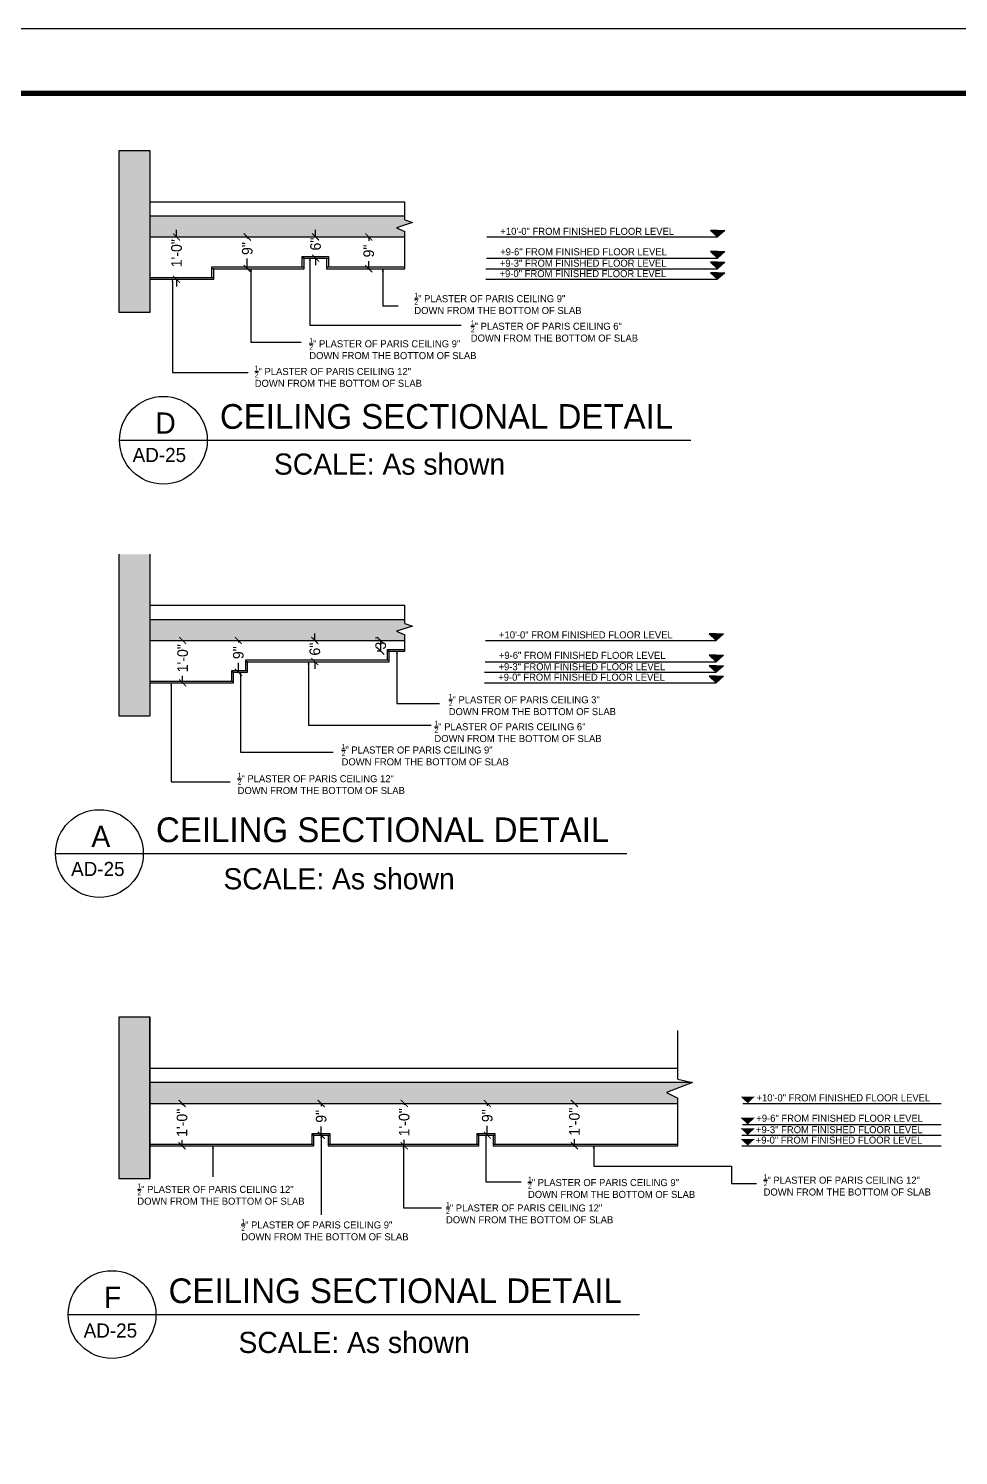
# Model space of a CAD drawing. Extents: x 10753 to 18704, y -5361 to 1140.
# Drawn here: x 16099.3 to 16362.9, y -2410.6 to -2006.2 of the extents above; entities that cross this region are included whole.
import ezdxf

# ---------------------------------------------------------------- set-up
doc = ezdxf.new("R2010")
doc.units = 0
doc.header["$LTSCALE"] = 30
doc.header["$MEASUREMENT"] = 0
doc.header["$PDMODE"] = 3
doc.layers.get('0').update_dxf_attribs({"linetype": 'CONTINUOUS'})
doc.layers.get('DEFPOINTS').update_dxf_attribs({"linetype": 'CONTINUOUS'})
for name, color, linetype in [('CEILING SECTION', 33, 'CONTINUOUS'), ('SEAL', 1, 'CONTINUOUS'), ('TXT', 3, 'CONTINUOUS'), ('Walls Hatch', 51, 'CONTINUOUS'), ('WL', 9, 'CONTINUOUS')]:
    doc.layers.add(name, color=color, linetype=linetype)
doc.styles.add('EE', font='eurr____.ttf')
doc.styles.get("Standard").update_dxf_attribs({"font": 'stylu.ttf', "height": 3})
doc.dimstyles.new('D1', dxfattribs={"dimtxt": 6, "dimasz": 5, "dimexe": 1, "dimexo": 2, "dimgap": 1, "dimtad": 1, "dimdec": 4, "dimzin": 3, "dimdsep": 46, "dimlunit": 4, "dimtxsty": 'Standard', "dimcen": 3, "dimclrd": 7, "dimclre": 7, "dimclrt": 2, "dimadec": 0, "dimazin": 0, "dimtfac": 1, "dimtdec": 4, "dimtofl": 0, "dimtmove": 2, "dimatfit": 3, "dimfxl": 1, "dimfrac": 2, "dimtolj": 1, "dimtzin": 1, "dimarcsym": 0})

# ---------------------------------------------------------------- blocks, each defined once
blk = doc.blocks.new('_ArchTick')
at = {"color": 0, "linetype": 'ByBlock', "const_width": 0.15}
blk.add_lwpolyline([(-0.5, -0.5), (0.5, 0.5)], dxfattribs=at)
blk = doc.blocks.new('*D754')
at = {"layer": 'CEILING SECTION', "color": 21, "lineweight": -2, "transparency": 16777216}
for p, q in [((16141.22, -2065.23), (16141.22, -2063.23)), ((16141.22, -2065.23), (16142.22, -2065.23)), ((16141.22, -2077.23), (16142.22, -2077.23)), ((16141.22, -2077.23), (16141.22, -2079.23))]:
    blk.add_line(p, q, dxfattribs=at)
at = {"layer": 'DEFPOINTS', "color": 0, "transparency": 16777216}
for p in [(16133.75, -2065.23), (16141.22, -2065.23), (16133.75, -2077.23)]:
    blk.add_point(p, dxfattribs=at)
at = {"layer": 'CEILING SECTION', "color": 21, "lineweight": -2, "transparency": 16777216, "xscale": 2, "yscale": 2, "zscale": 2}
for p, rotation in [((16141.22, -2065.23), 270), ((16141.22, -2077.23), 90)]:
    blk.add_blockref('_ArchTick', p, dxfattribs=dict(at, rotation=rotation))
at = {"layer": 'CEILING SECTION', "color": 21, "transparency": 16777216, "insert": (16141.22, -2069.84), "char_height": 3, "attachment_point": 5, "rotation": 90}
blk.add_mtext('\\A1;1\'-0"', dxfattribs=at)
blk = doc.blocks.new('*D755')
at = {"layer": 'CEILING SECTION', "color": 21, "lineweight": -2, "transparency": 16777216}
for p, q in [((16160.75, -2065.23), (16162.28, -2065.23)), ((16161.28, -2065.23), (16161.28, -2065.66)), ((16160.75, -2074.23), (16162.28, -2074.23)), ((16161.28, -2074.23), (16161.28, -2071.37))]:
    blk.add_line(p, q, dxfattribs=at)
at = {"layer": 'DEFPOINTS', "color": 0, "transparency": 16777216}
for p in [(16151.75, -2065.23), (16161.28, -2065.23), (16151.75, -2074.23)]:
    blk.add_point(p, dxfattribs=at)
at = {"layer": 'CEILING SECTION', "color": 21, "lineweight": -2, "transparency": 16777216, "xscale": 2, "yscale": 2, "zscale": 2}
for p, rotation in [((16161.28, -2065.23), 90), ((16161.28, -2074.23), 270)]:
    blk.add_blockref('_ArchTick', p, dxfattribs=dict(at, rotation=rotation))
at = {"layer": 'CEILING SECTION', "color": 21, "transparency": 16777216, "insert": (16161.28, -2068.52), "char_height": 3, "attachment_point": 5, "rotation": 90}
blk.add_mtext('\\A1;9"', dxfattribs=at)
blk = doc.blocks.new('*D756')
at = {"layer": 'CEILING SECTION', "color": 21, "lineweight": -2, "transparency": 16777216}
for p, q in [((16180.63, -2065.23), (16180.63, -2063.23)), ((16180.63, -2065.23), (16181.63, -2065.23)), ((16180.63, -2071.23), (16181.63, -2071.23)), ((16180.63, -2071.23), (16180.63, -2073.23))]:
    blk.add_line(p, q, dxfattribs=at)
at = {"layer": 'DEFPOINTS', "color": 0, "transparency": 16777216}
for p in [(16177.37, -2065.23), (16180.63, -2065.23), (16177.37, -2071.23)]:
    blk.add_point(p, dxfattribs=at)
at = {"layer": 'CEILING SECTION', "color": 21, "lineweight": -2, "transparency": 16777216, "xscale": 2, "yscale": 2, "zscale": 2}
for p, rotation in [((16180.63, -2065.23), 270), ((16180.63, -2071.23), 90)]:
    blk.add_blockref('_ArchTick', p, dxfattribs=dict(at, rotation=rotation))
at = {"layer": 'CEILING SECTION', "color": 21, "transparency": 16777216, "insert": (16180.63, -2067.24), "char_height": 3, "attachment_point": 5, "rotation": 90}
blk.add_mtext('\\A1;6"', dxfattribs=at)
blk = doc.blocks.new('*D757')
at = {"layer": 'CEILING SECTION', "color": 21, "lineweight": -2, "transparency": 16777216}
for p, q in [((16194.71, -2065.23), (16196.71, -2065.23)), ((16195.71, -2065.23), (16195.71, -2066.36)), ((16194.71, -2074.23), (16196.71, -2074.23)), ((16195.71, -2074.23), (16195.71, -2072.07))]:
    blk.add_line(p, q, dxfattribs=at)
at = {"layer": 'DEFPOINTS', "color": 0, "transparency": 16777216}
for p in [(16183.75, -2065.23), (16195.71, -2065.23), (16183.75, -2074.23)]:
    blk.add_point(p, dxfattribs=at)
at = {"layer": 'CEILING SECTION', "color": 21, "lineweight": -2, "transparency": 16777216, "xscale": 2, "yscale": 2, "zscale": 2}
for p, rotation in [((16195.71, -2065.23), 90), ((16195.71, -2074.23), 270)]:
    blk.add_blockref('_ArchTick', p, dxfattribs=dict(at, rotation=rotation))
at = {"layer": 'CEILING SECTION', "color": 21, "transparency": 16777216, "insert": (16195.71, -2069.21), "char_height": 3, "attachment_point": 5, "rotation": 90}
blk.add_mtext('\\A1;9"', dxfattribs=at)
blk = doc.blocks.new('*D768')
at = {"layer": 'CEILING SECTION', "color": 21, "lineweight": -2, "transparency": 16777216}
for p, q in [((16142.75, -2179.6), (16143.95, -2179.6)), ((16142.95, -2179.6), (16142.95, -2179.67)), ((16142.75, -2191.6), (16143.95, -2191.6)), ((16142.95, -2191.6), (16142.95, -2189.59))]:
    blk.add_line(p, q, dxfattribs=at)
at = {"layer": 'DEFPOINTS', "color": 0, "transparency": 16777216}
for p in [(16133.75, -2179.6), (16142.95, -2179.6), (16133.75, -2191.6)]:
    blk.add_point(p, dxfattribs=at)
at = {"layer": 'CEILING SECTION', "color": 21, "lineweight": -2, "transparency": 16777216, "xscale": 2, "yscale": 2, "zscale": 2}
for p, rotation in [((16142.95, -2179.6), 90), ((16142.95, -2191.6), 270)]:
    blk.add_blockref('_ArchTick', p, dxfattribs=dict(at, rotation=rotation))
at = {"layer": 'CEILING SECTION', "color": 21, "transparency": 16777216, "insert": (16142.95, -2184.63), "char_height": 3, "attachment_point": 5, "rotation": 90}
blk.add_mtext('\\A1;1\'-0"', dxfattribs=at)
blk = doc.blocks.new('*D769')
at = {"layer": 'CEILING SECTION', "color": 21, "lineweight": -2, "transparency": 16777216}
for p, q in [((16158.74, -2179.6), (16159.74, -2179.6)), ((16158.74, -2179.6), (16158.74, -2180.19)), ((16158.74, -2188.6), (16158.74, -2185.9)), ((16158.74, -2188.6), (16159.74, -2188.6))]:
    blk.add_line(p, q, dxfattribs=at)
at = {"layer": 'DEFPOINTS', "color": 0, "transparency": 16777216}
for p in [(16157.37, -2179.6), (16158.74, -2179.6), (16157.37, -2188.6)]:
    blk.add_point(p, dxfattribs=at)
at = {"layer": 'CEILING SECTION', "color": 21, "lineweight": -2, "transparency": 16777216, "xscale": 2, "yscale": 2, "zscale": 2}
for p, rotation in [((16158.74, -2179.6), 90), ((16158.74, -2188.6), 270)]:
    blk.add_blockref('_ArchTick', p, dxfattribs=dict(at, rotation=rotation))
at = {"layer": 'CEILING SECTION', "color": 21, "transparency": 16777216, "insert": (16158.74, -2183.05), "char_height": 3, "attachment_point": 5, "rotation": 90}
blk.add_mtext('\\A1;9"', dxfattribs=at)
blk = doc.blocks.new('*D770')
at = {"layer": 'CEILING SECTION', "color": 21, "lineweight": -2, "transparency": 16777216}
for p, q in [((16179.43, -2179.6), (16181.43, -2179.6)), ((16180.43, -2179.6), (16180.43, -2177.6)), ((16179.43, -2185.6), (16181.43, -2185.6)), ((16180.43, -2185.6), (16180.43, -2187.6))]:
    blk.add_line(p, q, dxfattribs=at)
at = {"layer": 'DEFPOINTS', "color": 0, "transparency": 16777216}
for p in [(16161.37, -2179.6), (16180.43, -2179.6), (16161.37, -2185.6)]:
    blk.add_point(p, dxfattribs=at)
at = {"layer": 'CEILING SECTION', "color": 21, "lineweight": -2, "transparency": 16777216, "xscale": 2, "yscale": 2, "zscale": 2}
for p, rotation in [((16180.43, -2179.6), 270), ((16180.43, -2185.6), 90)]:
    blk.add_blockref('_ArchTick', p, dxfattribs=dict(at, rotation=rotation))
at = {"layer": 'CEILING SECTION', "color": 21, "transparency": 16777216, "insert": (16180.43, -2182.05), "char_height": 3, "attachment_point": 5, "rotation": 90}
blk.add_mtext('\\A1;6"', dxfattribs=at)
blk = doc.blocks.new('*D771')
at = {"layer": 'CEILING SECTION', "color": 21, "lineweight": -2, "transparency": 16777216}
for p, q in [((16199.09, -2179.6), (16198.09, -2179.6)), ((16199.09, -2182.6), (16199.09, -2179.6)), ((16199.09, -2182.6), (16198.09, -2182.6))]:
    blk.add_line(p, q, dxfattribs=at)
at = {"layer": 'DEFPOINTS', "color": 0, "transparency": 16777216}
for p in [(16199.09, -2179.6), (16201.5, -2179.6), (16201.5, -2182.6)]:
    blk.add_point(p, dxfattribs=at)
at = {"layer": 'CEILING SECTION', "color": 21, "lineweight": -2, "transparency": 16777216, "xscale": 2, "yscale": 2, "zscale": 2}
for p, rotation in [((16199.09, -2179.6), 90), ((16199.09, -2182.6), 270)]:
    blk.add_blockref('_ArchTick', p, dxfattribs=dict(at, rotation=rotation))
at = {"layer": 'CEILING SECTION', "color": 21, "transparency": 16777216, "insert": (16199.09, -2180.34), "char_height": 3, "attachment_point": 5, "rotation": 90}
blk.add_mtext('\\A1;3"', dxfattribs=at)
blk = doc.blocks.new('*D772')
at = {"layer": 'CEILING SECTION', "color": 21, "lineweight": -2, "transparency": 16777216}
for p, q in [((16142.75, -2310.81), (16143.78, -2310.81)), ((16142.78, -2310.81), (16142.78, -2311.34)), ((16142.78, -2322.81), (16142.78, -2321.26)), ((16142.75, -2322.81), (16143.78, -2322.81))]:
    blk.add_line(p, q, dxfattribs=at)
at = {"layer": 'DEFPOINTS', "color": 0, "transparency": 16777216}
for p in [(16133.75, -2310.81), (16133.75, -2322.81), (16142.78, -2322.81)]:
    blk.add_point(p, dxfattribs=at)
at = {"layer": 'CEILING SECTION', "color": 21, "lineweight": -2, "transparency": 16777216, "xscale": 2, "yscale": 2, "zscale": 2}
for p, rotation in [((16142.78, -2310.81), 90), ((16142.78, -2322.81), 270)]:
    blk.add_blockref('_ArchTick', p, dxfattribs=dict(at, rotation=rotation))
at = {"layer": 'CEILING SECTION', "color": 21, "transparency": 16777216, "insert": (16142.78, -2316.3), "char_height": 3, "attachment_point": 5, "rotation": 90}
blk.add_mtext('\\A1;1\'-0"', dxfattribs=at)
blk = doc.blocks.new('*D773')
at = {"layer": 'CEILING SECTION', "color": 21, "lineweight": -2, "transparency": 16777216}
for p, q in [((16182.22, -2310.81), (16183.22, -2310.81)), ((16182.22, -2310.81), (16182.22, -2311.61)), ((16182.22, -2319.81), (16182.22, -2317.32)), ((16182.22, -2319.81), (16183.22, -2319.81))]:
    blk.add_line(p, q, dxfattribs=at)
at = {"layer": 'DEFPOINTS', "color": 0, "transparency": 16777216}
for p in [(16180.18, -2310.81), (16182.22, -2310.81), (16180.18, -2319.81)]:
    blk.add_point(p, dxfattribs=at)
at = {"layer": 'CEILING SECTION', "color": 21, "lineweight": -2, "transparency": 16777216, "xscale": 2, "yscale": 2, "zscale": 2}
for p, rotation in [((16182.22, -2310.81), 90), ((16182.22, -2319.81), 270)]:
    blk.add_blockref('_ArchTick', p, dxfattribs=dict(at, rotation=rotation))
at = {"layer": 'CEILING SECTION', "color": 21, "transparency": 16777216, "insert": (16182.22, -2314.46), "char_height": 3, "attachment_point": 5, "rotation": 90}
blk.add_mtext('\\A1;9"', dxfattribs=at)
blk = doc.blocks.new('*D774')
at = {"layer": 'CEILING SECTION', "color": 21, "lineweight": -2, "transparency": 16777216}
for p, q in [((16204.75, -2310.81), (16206.75, -2310.81)), ((16205.75, -2310.81), (16205.75, -2311.19)), ((16205.75, -2322.81), (16205.75, -2321.11)), ((16204.75, -2322.81), (16206.75, -2322.81))]:
    blk.add_line(p, q, dxfattribs=at)
at = {"layer": 'DEFPOINTS', "color": 0, "transparency": 16777216}
for p in [(16184.18, -2310.81), (16205.75, -2310.81), (16184.18, -2322.81)]:
    blk.add_point(p, dxfattribs=at)
at = {"layer": 'CEILING SECTION', "color": 21, "lineweight": -2, "transparency": 16777216, "xscale": 2, "yscale": 2, "zscale": 2}
for p, rotation in [((16205.75, -2310.81), 90), ((16205.75, -2322.81), 270)]:
    blk.add_blockref('_ArchTick', p, dxfattribs=dict(at, rotation=rotation))
at = {"layer": 'CEILING SECTION', "color": 21, "transparency": 16777216, "insert": (16205.75, -2316.15), "char_height": 3, "attachment_point": 5, "rotation": 90}
blk.add_mtext('\\A1;1\'-0"', dxfattribs=at)
blk = doc.blocks.new('*D775')
at = {"layer": 'CEILING SECTION', "color": 21, "lineweight": -2, "transparency": 16777216}
for p, q in [((16229.3, -2310.81), (16230.3, -2310.81)), ((16229.3, -2310.81), (16229.3, -2311.44)), ((16229.3, -2319.81), (16229.3, -2317.14)), ((16229.3, -2319.81), (16230.3, -2319.81))]:
    blk.add_line(p, q, dxfattribs=at)
at = {"layer": 'DEFPOINTS', "color": 0, "transparency": 16777216}
for p in [(16226.93, -2310.81), (16229.3, -2310.81), (16226.93, -2319.81)]:
    blk.add_point(p, dxfattribs=at)
at = {"layer": 'CEILING SECTION', "color": 21, "lineweight": -2, "transparency": 16777216, "xscale": 2, "yscale": 2, "zscale": 2}
for p, rotation in [((16229.3, -2310.81), 90), ((16229.3, -2319.81), 270)]:
    blk.add_blockref('_ArchTick', p, dxfattribs=dict(at, rotation=rotation))
at = {"layer": 'CEILING SECTION', "color": 21, "transparency": 16777216, "insert": (16229.3, -2314.29), "char_height": 3, "attachment_point": 5, "rotation": 90}
blk.add_mtext('\\A1;9"', dxfattribs=at)
blk = doc.blocks.new('*D776')
at = {"layer": 'CEILING SECTION', "color": 21, "lineweight": -2, "transparency": 16777216}
for p, q in [((16253.01, -2310.81), (16255.01, -2310.81)), ((16254.01, -2310.81), (16254.01, -2311.03)), ((16254.01, -2322.81), (16254.01, -2320.94)), ((16253.01, -2322.81), (16255.01, -2322.81))]:
    blk.add_line(p, q, dxfattribs=at)
at = {"layer": 'DEFPOINTS', "color": 0, "transparency": 16777216}
for p in [(16230.93, -2310.81), (16254.01, -2310.81), (16230.93, -2322.81)]:
    blk.add_point(p, dxfattribs=at)
at = {"layer": 'CEILING SECTION', "color": 21, "lineweight": -2, "transparency": 16777216, "xscale": 2, "yscale": 2, "zscale": 2}
for p, rotation in [((16254.01, -2310.81), 90), ((16254.01, -2322.81), 270)]:
    blk.add_blockref('_ArchTick', p, dxfattribs=dict(at, rotation=rotation))
at = {"layer": 'CEILING SECTION', "color": 21, "transparency": 16777216, "insert": (16254.01, -2315.99), "char_height": 3, "attachment_point": 5, "rotation": 90}
blk.add_mtext('\\A1;1\'-0"', dxfattribs=at)

msp = doc.modelspace()

# ---------------------------------------------------------------- hatches: boundary and pattern name
at = {"layer": 'CEILING SECTION'}
h = msp.add_hatch(color=253, dxfattribs=at)
h.dxf.hatch_style = 1
h.paths.add_polyline_path([(16205.88442, -2059.22525), (16133.74823, -2059.22525), (16133.74823, -2065.22525), (16205.88442, -2065.22525), (16205.88442, -2063.63415), (16203.55718, -2062.60385), (16208.07127, -2061.14425), (16205.88442, -2060.41445)])
h = msp.add_hatch(color=253, dxfattribs=at)
h.dxf.hatch_style = 1
h.paths.add_polyline_path([(16205.88442, -2173.60444), (16133.74823, -2173.60444), (16133.74823, -2179.60444), (16205.88442, -2179.60444), (16205.88442, -2178.01334), (16203.55718, -2176.98304), (16208.07127, -2175.52344), (16205.88442, -2174.79364)])
h = msp.add_hatch(color=253, dxfattribs=at)
h.dxf.hatch_style = 1
h.paths.add_polyline_path([(16280.07196, -2307.71987), (16287.51074, -2304.86993), (16287.24452, -2304.80975), (16133.74823, -2304.80975), (16133.74823, -2310.80975), (16283.35252, -2310.80975), (16283.35252, -2309.32677)])
at = {"layer": 'TXT'}
h = msp.add_hatch(color=256, dxfattribs=at)
h.dxf.hatch_style = 1
h.paths.add_polyline_path([(16296.59346, -2063.3621), (16294.59346, -2063.3621), (16292.59346, -2063.3621), (16294.59346, -2065.22525)])
h = msp.add_hatch(color=256, dxfattribs=at)
h.dxf.hatch_style = 1
h.paths.add_polyline_path([(16296.59346, -2069.3621), (16294.59346, -2069.3621), (16292.59346, -2069.3621), (16294.59346, -2071.22525)])
h = msp.add_hatch(color=256, dxfattribs=at)
h.dxf.hatch_style = 1
h.paths.add_polyline_path([(16162.31534, -2074.21693), (16161.99666, -2074.93436), (16162.63953, -2074.93436)])
h = msp.add_hatch(color=256, dxfattribs=at)
h.dxf.hatch_style = 1
h.paths.add_polyline_path([(16179.00893, -2071.22524), (16178.69025, -2071.94267), (16179.33312, -2071.94267)])
h = msp.add_hatch(color=256, dxfattribs=at)
h.dxf.hatch_style = 1
h.paths.add_polyline_path([(16199.68149, -2074.22524), (16199.36281, -2074.94267), (16200.00568, -2074.94267)])
h = msp.add_hatch(color=256, dxfattribs=at)
h.dxf.hatch_style = 1
h.paths.add_polyline_path([(16296.59346, -2072.3621), (16294.59346, -2072.3621), (16292.59346, -2072.3621), (16294.59346, -2074.22525)])
h = msp.add_hatch(color=256, dxfattribs=at)
h.dxf.hatch_style = 1
h.paths.add_polyline_path([(16140.05775, -2077.22525), (16139.73907, -2077.94268), (16140.38194, -2077.94268)])
h = msp.add_hatch(color=256, dxfattribs=at)
h.dxf.hatch_style = 1
h.paths.add_polyline_path([(16296.59346, -2075.3621), (16294.59346, -2075.3621), (16292.59346, -2075.3621), (16294.59346, -2077.22525)])
h = msp.add_hatch(color=256, dxfattribs=at)
h.dxf.hatch_style = 1
h.paths.add_polyline_path([(16296.21343, -2177.74129), (16294.21343, -2177.74129), (16292.21343, -2177.74129), (16294.21343, -2179.60444)])
h = msp.add_hatch(color=256, dxfattribs=at)
h.dxf.hatch_style = 1
h.paths.add_polyline_path([(16203.69093, -2182.60356), (16203.37225, -2183.32099), (16204.01512, -2183.32099)])
h = msp.add_hatch(color=256, dxfattribs=at)
h.dxf.hatch_style = 1
h.paths.add_polyline_path([(16296.21343, -2183.74129), (16294.21343, -2183.74129), (16292.21343, -2183.74129), (16294.21343, -2185.60444)])
h = msp.add_hatch(color=256, dxfattribs=at)
h.dxf.hatch_style = 1
h.paths.add_polyline_path([(16178.6289, -2185.60443), (16178.31022, -2186.32186), (16178.95309, -2186.32186)])
h = msp.add_hatch(color=256, dxfattribs=at)
h.dxf.hatch_style = 1
h.paths.add_polyline_path([(16296.21343, -2186.74129), (16294.21343, -2186.74129), (16292.21343, -2186.74129), (16294.21343, -2188.60444)])
h = msp.add_hatch(color=256, dxfattribs=at)
h.dxf.hatch_style = 1
h.paths.add_polyline_path([(16139.67772, -2191.60444), (16139.35904, -2192.32187), (16140.00191, -2192.32187)])
h = msp.add_hatch(color=256, dxfattribs=at)
h.dxf.hatch_style = 1
h.paths.add_polyline_path([(16159.37358, -2188.60394), (16159.0549, -2189.32137), (16159.69777, -2189.32137)])
h = msp.add_hatch(color=256, dxfattribs=at)
h.dxf.hatch_style = 1
h.paths.add_polyline_path([(16296.21343, -2189.74129), (16294.21343, -2189.74129), (16292.21343, -2189.74129), (16294.21343, -2191.60444)])
h = msp.add_hatch(color=256, dxfattribs=at)
h.dxf.hatch_style = 1
h.paths.add_polyline_path([(16305.11649, -2308.88389), (16303.11649, -2308.88389), (16301.11649, -2308.88389), (16303.11649, -2310.74704)])
h = msp.add_hatch(color=256, dxfattribs=at)
h.dxf.hatch_style = 1
h.paths.add_polyline_path([(16305.11649, -2314.88389), (16303.11649, -2314.88389), (16301.11649, -2314.88389), (16303.11649, -2316.74704)])
h = msp.add_hatch(color=256, dxfattribs=at)
h.dxf.hatch_style = 1
h.paths.add_polyline_path([(16182.21014, -2319.80975), (16181.89146, -2320.52718), (16182.53433, -2320.52718)])
h = msp.add_hatch(color=256, dxfattribs=at)
h.dxf.hatch_style = 1
h.paths.add_polyline_path([(16228.96014, -2319.80975), (16228.64146, -2320.52718), (16229.28433, -2320.52718)])
h = msp.add_hatch(color=256, dxfattribs=at)
h.dxf.hatch_style = 1
h.paths.add_polyline_path([(16305.11649, -2317.88389), (16303.11649, -2317.88389), (16301.11649, -2317.88389), (16303.11649, -2319.74704)])
h = msp.add_hatch(color=256, dxfattribs=at)
h.dxf.hatch_style = 1
h.paths.add_polyline_path([(16305.11649, -2320.88389), (16303.11649, -2320.88389), (16301.11649, -2320.88389), (16303.11649, -2322.74704)])
h = msp.add_hatch(color=256, dxfattribs=at)
h.dxf.hatch_style = 1
h.paths.add_polyline_path([(16151.52177, -2322.80975), (16151.20309, -2323.52718), (16151.84596, -2323.52718)])
h = msp.add_hatch(color=256, dxfattribs=at)
h.dxf.hatch_style = 1
h.paths.add_polyline_path([(16205.55316, -2322.81094), (16205.23448, -2323.52837), (16205.87735, -2323.52837)])
h = msp.add_hatch(color=256, dxfattribs=at)
h.dxf.hatch_style = 1
h.paths.add_polyline_path([(16259.4634, -2322.80975), (16259.14472, -2323.52718), (16259.78759, -2323.52718)])
at = {"layer": 'Walls Hatch'}
h = msp.add_hatch(color=51, dxfattribs=at)
h.dxf.hatch_style = 1
h.paths.add_polyline_path([(16133.74823, -2040.78775), (16124.84823, -2040.78775), (16124.84823, -2086.52829), (16129.24823, -2086.52829), (16133.74823, -2086.52829)])
h = msp.add_hatch(color=51, dxfattribs=at)
h.dxf.hatch_style = 1
h.paths.add_polyline_path([(16133.74823, -2155.16694), (16124.84823, -2155.16694), (16124.84823, -2200.90748), (16129.24823, -2200.90748), (16133.74823, -2200.90748)])
h = msp.add_hatch(color=51, dxfattribs=at)
h.dxf.hatch_style = 1
h.paths.add_polyline_path([(16133.74823, -2286.37225), (16124.84823, -2286.37225), (16124.84823, -2332.11279), (16129.24823, -2332.11279), (16133.74823, -2332.11279)])

# ---------------------------------------------------------------- linework, layer by layer
at = {"layer": 'CEILING SECTION'}
for p, q in [((16124.84823, -2040.78775), (16124.84823, -2086.52829)), ((16133.74823, -2040.78775), (16124.84823, -2040.78775)), ((16133.74823, -2086.52829), (16133.74823, -2040.78775)), ((16133.74823, -2055.22525), (16205.88442, -2055.22525)), ((16205.88442, -2060.41445), (16205.88442, -2055.22525)), ((16133.74823, -2059.22525), (16205.88442, -2059.22525)), ((16208.07127, -2061.14425), (16203.55718, -2062.60385)), ((16205.88442, -2060.41445), (16208.07127, -2061.14425)), ((16133.74823, -2065.22525), (16205.88442, -2065.22525)), ((16203.55718, -2062.60385), (16205.88442, -2063.63415)), ((16205.88442, -2074.22525), (16205.88442, -2063.63415)), ((16151.24823, -2076.72525), (16151.24823, -2073.72525)), ((16151.24823, -2073.72525), (16176.87323, -2073.72525)), ((16151.74823, -2074.22525), (16151.24823, -2074.22525)), ((16151.74823, -2077.22525), (16151.74823, -2074.22525)), ((16151.74823, -2074.22525), (16156.6197, -2074.22525)), ((16151.74823, -2074.22525), (16177.37323, -2074.22525)), ((16176.87323, -2073.72525), (16176.87323, -2070.72525)), ((16176.87323, -2070.72525), (16184.24823, -2070.72525)), ((16177.37323, -2071.22525), (16176.87323, -2071.22525)), ((16176.87323, -2073.72525), (16177.37323, -2073.72525)), ((16177.37323, -2074.22525), (16177.37323, -2071.22525)), ((16177.37323, -2071.22525), (16183.74823, -2071.22525)), ((16183.74823, -2071.22525), (16183.74823, -2074.22525)), ((16183.74823, -2071.22525), (16184.24823, -2071.22525)), ((16183.74823, -2073.72525), (16205.88442, -2073.72525)), ((16183.74823, -2074.22525), (16205.88442, -2074.22525)), ((16184.24823, -2070.72525), (16184.24823, -2073.72525)), ((16133.74823, -2076.72525), (16151.24823, -2076.72525)), ((16133.74823, -2077.22525), (16151.74823, -2077.22525)), ((16151.24823, -2076.72525), (16151.74823, -2076.72525)), ((16124.84823, -2086.52829), (16129.24823, -2086.52829)), ((16129.24823, -2086.52829), (16133.74823, -2086.52829)), ((16204.0625, -2084.84241), (16199.6804, -2084.84241)), ((16124.84823, -2155.16694), (16124.84823, -2200.90748)), ((16133.74823, -2200.90748), (16133.74823, -2155.16694)), ((16133.74823, -2200.90748), (16133.74823, -2155.16694)), ((16133.74823, -2169.60444), (16205.88442, -2169.60444)), ((16205.88442, -2174.79364), (16205.88442, -2169.60444)), ((16133.74823, -2173.60444), (16205.88442, -2173.60444)), ((16208.07127, -2175.52344), (16203.55718, -2176.98304)), ((16205.88442, -2174.79364), (16208.07127, -2175.52344)), ((16133.74823, -2179.60444), (16205.88442, -2179.60444)), ((16203.55718, -2176.98304), (16205.88442, -2178.01334)), ((16205.88442, -2182.60444), (16205.88442, -2178.01334)), ((16200.99823, -2185.10444), (16200.99823, -2182.10444)), ((16200.99823, -2182.10444), (16205.88442, -2182.10444)), ((16201.49823, -2182.60444), (16200.99823, -2182.60444)), ((16201.49823, -2185.60444), (16201.49823, -2182.60444)), ((16201.49823, -2182.60444), (16205.88442, -2182.60444)), ((16160.87323, -2188.10444), (16160.87323, -2185.10444)), ((16160.87323, -2185.10444), (16201.49823, -2185.10444)), ((16161.37323, -2185.60444), (16160.87323, -2185.60444)), ((16161.37323, -2188.60444), (16161.37323, -2185.60444)), ((16161.37323, -2185.60444), (16201.49823, -2185.60444)), ((16133.74823, -2191.10444), (16157.37323, -2191.10444)), ((16133.74823, -2191.60444), (16157.37323, -2191.60444)), ((16156.87323, -2191.10444), (16156.87323, -2188.10444)), ((16156.87323, -2188.10444), (16161.37323, -2188.10444)), ((16157.37323, -2188.60444), (16156.87323, -2188.60444)), ((16157.37323, -2191.60444), (16157.37323, -2188.60444)), ((16157.37323, -2188.60444), (16161.37323, -2188.60444)), ((16124.84823, -2200.90748), (16129.24823, -2200.90748)), ((16129.24823, -2200.90748), (16133.74823, -2200.90748)), ((16124.84823, -2286.37225), (16124.84823, -2332.11279)), ((16133.74823, -2286.37225), (16124.84823, -2286.37225)), ((16133.67877, -2332.11279), (16133.67877, -2286.37225)), ((16133.74823, -2332.11279), (16133.74823, -2286.37225)), ((16283.35252, -2303.93005), (16283.35252, -2290.09649)), ((16133.67877, -2300.80975), (16283.35252, -2300.80975)), ((16133.67877, -2304.80975), (16287.24452, -2304.80975)), ((16287.51074, -2304.86993), (16280.07196, -2307.71987)), ((16283.35252, -2303.93005), (16287.51074, -2304.86993)), ((16280.07196, -2307.71987), (16283.35252, -2309.32677)), ((16133.67877, -2310.80975), (16283.35252, -2310.80975)), ((16283.35252, -2322.80975), (16283.35252, -2309.32677)), ((16179.67877, -2322.30975), (16179.67877, -2319.30975)), ((16179.67877, -2319.30975), (16184.67877, -2319.30975)), ((16180.17877, -2319.80975), (16179.67877, -2319.80975)), ((16180.17877, -2322.80975), (16180.17877, -2319.80975)), ((16180.17877, -2319.80975), (16184.17877, -2319.80975)), ((16184.17877, -2319.80975), (16184.17877, -2322.80975)), ((16184.17877, -2319.80975), (16184.67877, -2319.80975)), ((16184.67877, -2319.30975), (16184.67877, -2322.30975)), ((16226.42877, -2322.30975), (16226.42877, -2319.30975)), ((16226.42877, -2319.30975), (16231.42877, -2319.30975)), ((16226.92877, -2319.80975), (16226.42877, -2319.80975)), ((16226.92877, -2322.80975), (16226.92877, -2319.80975)), ((16226.92877, -2319.80975), (16230.92877, -2319.80975)), ((16230.92877, -2319.80975), (16230.92877, -2322.80975)), ((16230.92877, -2319.80975), (16231.42877, -2319.80975)), ((16231.42877, -2319.30975), (16231.42877, -2322.30975)), ((16133.67877, -2322.30975), (16180.17877, -2322.30975)), ((16133.67877, -2322.80975), (16180.17877, -2322.80975)), ((16184.17877, -2322.30975), (16226.92877, -2322.30975)), ((16184.17877, -2322.80975), (16226.92877, -2322.80975)), ((16230.92877, -2322.30975), (16283.35252, -2322.30975)), ((16230.92877, -2322.80975), (16283.35252, -2322.80975)), ((16124.84823, -2332.11279), (16129.24823, -2332.11279)), ((16129.24823, -2332.11279), (16133.74823, -2332.11279))]:
    msp.add_line(p, q, dxfattribs=at)
at = {"layer": 'SEAL', "color": 1}
msp.add_lwpolyline([(17020.32461, -2006.1532), (17020.32461, -2815.00686), (15815.56292, -2815.00686), (15815.56292, -2006.1532)], close=True, dxfattribs=at)
at = {"layer": 'TXT'}
for p, q in [((16229.12966, -2065.22525), (16294.59346, -2065.22525)), ((16294.59346, -2063.3621), (16292.59346, -2063.3621)), ((16292.59346, -2063.3621), (16294.59346, -2065.22525)), ((16294.59346, -2063.3621), (16296.59346, -2063.3621)), ((16296.59346, -2063.3621), (16294.59346, -2065.22525)), ((16294.59346, -2069.3621), (16292.59346, -2069.3621)), ((16292.59346, -2069.3621), (16294.59346, -2071.22525)), ((16294.59346, -2069.3621), (16296.59346, -2069.3621)), ((16296.59346, -2069.3621), (16294.59346, -2071.22525)), ((16162.31534, -2074.22525), (16162.31534, -2095.00915)), ((16179.00769, -2071.22525), (16179.00769, -2090.24763)), ((16199.6804, -2074.26422), (16199.6804, -2084.84241)), ((16228.89572, -2074.22525), (16294.59346, -2074.22525)), ((16229.04973, -2071.22525), (16294.59346, -2071.22525)), ((16294.59346, -2072.3621), (16292.59346, -2072.3621)), ((16292.59346, -2072.3621), (16294.59346, -2074.22525)), ((16294.59346, -2072.3621), (16296.59346, -2072.3621)), ((16296.59346, -2072.3621), (16294.59346, -2074.22525)), ((16140.05775, -2077.94268), (16140.05775, -2103.62585)), ((16228.89572, -2077.22525), (16294.59346, -2077.22525)), ((16294.59346, -2075.3621), (16292.59346, -2075.3621)), ((16292.59346, -2075.3621), (16294.59346, -2077.22525)), ((16294.59346, -2075.3621), (16296.59346, -2075.3621)), ((16296.59346, -2075.3621), (16294.59346, -2077.22525)), ((16179.00769, -2090.24763), (16221.85787, -2090.24763)), ((16162.31534, -2095.00915), (16176.58941, -2095.00915)), ((16140.05775, -2103.62585), (16161.47479, -2103.62585)), ((16125.03733, -2122.8476), (16286.97751, -2122.8476)), ((16228.74963, -2179.60444), (16294.21343, -2179.60444)), ((16294.21343, -2177.74129), (16292.21343, -2177.74129)), ((16292.21343, -2177.74129), (16294.21343, -2179.60444)), ((16294.21343, -2177.74129), (16296.21343, -2177.74129)), ((16296.21343, -2177.74129), (16294.21343, -2179.60444)), ((16203.69133, -2182.60444), (16203.69133, -2197.41969)), ((16294.21343, -2183.74129), (16292.21343, -2183.74129)), ((16292.21343, -2183.74129), (16294.21343, -2185.60444)), ((16294.21343, -2183.74129), (16296.21343, -2183.74129)), ((16296.21343, -2183.74129), (16294.21343, -2185.60444)), ((16178.62766, -2185.60444), (16178.62766, -2203.57826)), ((16228.6697, -2185.60444), (16294.21343, -2185.60444)), ((16294.21343, -2186.74129), (16292.21343, -2186.74129)), ((16292.21343, -2186.74129), (16294.21343, -2188.60444)), ((16294.21343, -2186.74129), (16296.21343, -2186.74129)), ((16296.21343, -2186.74129), (16294.21343, -2188.60444)), ((16159.37323, -2188.60444), (16159.37323, -2211.22772)), ((16228.51569, -2188.60444), (16294.21343, -2188.60444)), ((16228.51569, -2191.60444), (16294.21343, -2191.60444)), ((16294.21343, -2189.74129), (16292.21343, -2189.74129)), ((16292.21343, -2189.74129), (16294.21343, -2191.60444)), ((16294.21343, -2189.74129), (16296.21343, -2189.74129)), ((16296.21343, -2189.74129), (16294.21343, -2191.60444)), ((16139.67772, -2192.32187), (16139.67772, -2219.70363)), ((16203.69133, -2197.41969), (16215.75221, -2197.41969)), ((16178.62766, -2203.57826), (16213.3559, -2203.57826)), ((16159.37323, -2211.22772), (16185.66152, -2211.22772)), ((16139.67772, -2219.70363), (16156.45597, -2219.70363)), ((16106.92208, -2239.98976), (16268.86226, -2239.98976)), ((16301.73373, -2310.80975), (16357.92426, -2310.80975)), ((16301.6538, -2316.80975), (16357.92426, -2316.80975)), ((16182.17877, -2319.80975), (16182.17877, -2342.42494)), ((16228.92877, -2319.80975), (16228.92877, -2333.06884)), ((16301.49979, -2319.80975), (16357.92426, -2319.80975)), ((16151.52177, -2323.52718), (16151.52177, -2331.62004)), ((16205.55377, -2322.80975), (16205.55377, -2340.39557)), ((16259.46204, -2322.80975), (16259.46204, -2328.61016)), ((16301.49979, -2322.80975), (16357.92426, -2322.80975)), ((16259.46204, -2328.61016), (16298.5597, -2328.61016)), ((16298.5597, -2328.61016), (16298.5597, -2333.51826)), ((16228.92877, -2333.06884), (16238.8676, -2333.06884)), ((16298.5597, -2333.51826), (16305.59152, -2333.51826)), ((16205.55377, -2340.39557), (16216.32731, -2340.39557)), ((16110.49737, -2370.65131), (16272.43755, -2370.65131))]:
    msp.add_line(p, q, dxfattribs=at)
for centre in [(16137.47722, -2122.8476), (16119.36198, -2239.98976), (16122.93726, -2370.65131)]:
    msp.add_circle(centre, 12.43989, dxfattribs=at)
at = {"layer": 'WL', "const_width": 1.53192}
msp.add_lwpolyline([(17001.94157, -2024.53624), (17001.94157, -2796.62382), (15833.94596, -2796.62382), (15833.94596, -2024.53624)], close=True, dxfattribs=at)

# ---------------------------------------------------------------- texts
at = {"layer": 'TXT', "attachment_point": 1, "style": 'EE'}
for s, width, insert, char_height in [('{\\fStylus BT|b0|i0|c0|p34;+10\'-0" FROM FINISHED FLOOR LEVEL}', 57.70036, (16233.00403, -2062.62314), 2), ('{\\fStylus BT|b0|i0|c0|p34;+9-6" FROM FINISHED FLOOR LEVEL}', 57.70036, (16232.95085, -2068.42225), 2), ('{\\fStylus BT|b0|i0|c0|p34;+9-0" FROM FINISHED FLOOR LEVEL}', 57.70036, (16232.77806, -2074.61242), 2), ('{\\fStylus BT|b0|i0|c0|p34;+9-3" FROM FINISHED FLOOR LEVEL}', 57.70036, (16232.86346, -2071.65519), 2), ('\\A1;{\\fStylus BT|b0|i0|c0|p34;\\H0.7x;\\S1/2;\\H1.4286x;" PLASTER OF PARIS CEILING 9" DOWN FROM THE BOTTOM OF SLAB}', 49.4961807, (16208.62294, -2081.0412), 2), ('\\A1;{\\fStylus BT|b0|i0|c0|p34;\\H0.7x;\\S1/2;\\H1.4286x;" PLASTER OF PARIS CEILING 6" DOWN FROM THE BOTTOM OF SLAB}', 49.4961807, (16224.63505, -2088.85608), 2), ('\\A1;{\\fStylus BT|b0|i0|c0|p34;\\H0.7x;\\S1/2;\\H1.4286x;" PLASTER OF PARIS CEILING 9" DOWN FROM THE BOTTOM OF SLAB}', 49.4961807, (16178.84251, -2093.82213), 2), ('\\A1;{\\fStylus BT|b0|i0|c0|p34;\\H0.7x;\\S1/2;\\H1.4286x;" PLASTER OF PARIS CEILING 12" DOWN FROM THE BOTTOM OF SLAB}', 49.4961807, (16163.38614, -2101.67182), 2), ('{\\fStylus BT|b0|i0|c0|p34;D}', 6.7799562, (16135.19617, -2114.96958), 6), ('{\\fStylus BT|b0|i0|c0|p34;CEILING SECTIONAL DETAIL}', 155.5050261, (16153.50876, -2112.60114), 7), ('{\\fStylus BT|b0|i0|c0|p34;AD-25}', 15.1527305, (16128.7675, -2125.01057), 4), ('{\\fStylus BT|b0|i0|c0|p34;SCALE: As shown}', 115.7905414, (16168.8159, -2126.60151), 6), ('{\\fStylus BT|b0|i0|c0|p34;+10\'-0" FROM FINISHED FLOOR LEVEL}', 57.70036, (16232.62399, -2177.00232), 2), ('{\\fStylus BT|b0|i0|c0|p34;+9-6" FROM FINISHED FLOOR LEVEL}', 57.70036, (16232.57082, -2182.80144), 2), ('{\\fStylus BT|b0|i0|c0|p34;+9-3" FROM FINISHED FLOOR LEVEL}', 57.70036, (16232.48343, -2186.03438), 2), ('{\\fStylus BT|b0|i0|c0|p34;+9-0" FROM FINISHED FLOOR LEVEL}', 57.70036, (16232.39803, -2188.99161), 2), ('\\A1;{\\fStylus BT|b0|i0|c0|p34;\\H0.7x;\\S1/2;\\H1.4286x;" PLASTER OF PARIS CEILING 3" DOWN FROM THE BOTTOM OF SLAB}', 49.4961807, (16218.37575, -2194.72362), 2), ('\\A1;{\\fStylus BT|b0|i0|c0|p34;\\H0.7x;\\S1/2;\\H1.4286x;" PLASTER OF PARIS CEILING 6" DOWN FROM THE BOTTOM OF SLAB}', 49.4961807, (16214.31889, -2202.35576), 2), ('\\A1;{\\fStylus BT|b0|i0|c0|p34;\\H0.7x;\\S1/2;\\H1.4286x;" PLASTER OF PARIS CEILING 9" DOWN FROM THE BOTTOM OF SLAB}', 49.4961807, (16187.99853, -2208.95413), 2), ('\\A1;{\\fStylus BT|b0|i0|c0|p34;\\H0.7x;\\S1/2;\\H1.4286x;" PLASTER OF PARIS CEILING 12" DOWN FROM THE BOTTOM OF SLAB}', 49.4961807, (16158.5387, -2217.09054), 2), ('{\\fStylus BT|b0|i0|c0|p34;A}', 6.7799562, (16117.08093, -2232.11174), 6), ('{\\fStylus BT|b0|i0|c0|p34;CEILING SECTIONAL DETAIL}', 155.5050261, (16135.39351, -2229.7433), 7), ('{\\fStylus BT|b0|i0|c0|p34;AD-25}', 15.1527305, (16111.33018, -2242.34527), 4), ('{\\fStylus BT|b0|i0|c0|p34;SCALE: As shown}', 115.7905414, (16154.51183, -2244.12794), 6), ('{\\fStylus BT|b0|i0|c0|p34;+10\'-0" FROM FINISHED FLOOR LEVEL}', 57.70036, (16305.60809, -2308.20764), 2), ('{\\fStylus BT|b0|i0|c0|p34;+9-3" FROM FINISHED FLOOR LEVEL}', 57.70036, (16305.46753, -2317.23969), 2), ('{\\fStylus BT|b0|i0|c0|p34;+9-6" FROM FINISHED FLOOR LEVEL}', 57.70036, (16305.55492, -2314.00676), 2), ('{\\fStylus BT|b0|i0|c0|p34;+9-0" FROM FINISHED FLOOR LEVEL}', 57.70036, (16305.38213, -2320.19692), 2), ('\\A1;{\\fStylus BT|b0|i0|c0|p34;\\H0.7x;\\S1/2;\\H1.4286x;" PLASTER OF PARIS CEILING 12" DOWN FROM THE BOTTOM OF SLAB}', 49.4961807, (16130.11166, -2333.48097), 2), ('\\A1;{\\fStylus BT|b0|i0|c0|p34;\\H0.7x;\\S1/2;\\H1.4286x;" PLASTER OF PARIS CEILING 9" DOWN FROM THE BOTTOM OF SLAB}', 49.4961807, (16240.82809, -2331.56024), 2), ('\\A1;{\\fStylus BT|b0|i0|c0|p34;\\H0.7x;\\S1/2;\\H1.4286x;" PLASTER OF PARIS CEILING 12" DOWN FROM THE BOTTOM OF SLAB}', 49.4961807, (16307.63695, -2330.88474), 2), ('\\A1;{\\fStylus BT|b0|i0|c0|p34;\\H0.7x;\\S1/2;\\H1.4286x;" PLASTER OF PARIS CEILING 12" DOWN FROM THE BOTTOM OF SLAB}', 49.4961807, (16217.59984, -2338.75199), 2), ('\\A1;{\\fStylus BT|b0|i0|c0|p34;\\H0.7x;\\S1/2;\\H1.4286x;" PLASTER OF PARIS CEILING 9" DOWN FROM THE BOTTOM OF SLAB}', 49.4961807, (16159.57516, -2343.56674), 2), ('{\\fStylus BT|b0|i0|c0|p34;CEILING SECTIONAL DETAIL}', 155.5050261, (16138.9688, -2360.40486), 7), ('{\\fStylus BT|b0|i0|c0|p34;F}', 6.7799562, (16120.65621, -2362.77329), 6), ('{\\fStylus BT|b0|i0|c0|p34;AD-25}', 15.1527305, (16114.88861, -2373.17197), 4), ('{\\fStylus BT|b0|i0|c0|p34;SCALE: As shown}', 115.7905414, (16158.77265, -2375.54191), 6)]:
    msp.add_mtext_dynamic_manual_height_columns(s, width=width, gutter_width=45, heights=[0], dxfattribs=dict(at, insert=insert, char_height=char_height))

# ---------------------------------------------------------------- dimensions: what is measured, and where the dimension line sits
at = {"layer": 'CEILING SECTION'}
for base, p1, p2, picture, middle in [((16141.21845, -2065.22525), (16133.74823, -2077.22525), (16133.74823, -2065.22525), '*D754', (16141.21845, -2069.8372)), ((16161.28224, -2065.22525), (16151.74823, -2074.22525), (16151.74823, -2065.22525), '*D755', (16161.28224, -2068.51585)), ((16180.62695, -2065.22525), (16177.37323, -2071.22525), (16177.37323, -2065.22525), '*D756', (16180.62695, -2067.24282)), ((16195.70582, -2065.22525), (16183.74823, -2074.22525), (16183.74823, -2065.22525), '*D757', (16195.70582, -2069.215)), ((16142.95213, -2179.60444), (16133.74823, -2191.60444), (16133.74823, -2179.60444), '*D768', (16142.95213, -2184.6318)), ((16158.73627, -2179.60444), (16157.37323, -2188.60444), (16157.37323, -2179.60444), '*D769', (16158.73627, -2183.04587)), ((16180.42967, -2179.60444), (16161.37323, -2185.60444), (16161.37323, -2179.60444), '*D770', (16180.42967, -2182.05294)), ((16199.09189, -2179.60444), (16201.49823, -2182.60444), (16201.49823, -2179.60444), '*D771', (16199.09189, -2180.33563)), ((16142.78244, -2322.80975), (16133.74823, -2310.80975), (16133.74823, -2322.80975), '*D772', (16142.78244, -2316.30031)), ((16205.75465, -2310.80975), (16184.17877, -2322.80975), (16184.17877, -2310.80975), '*D774', (16205.75465, -2316.14984)), ((16229.30122, -2310.80975), (16226.92877, -2319.80975), (16226.92877, -2310.80975), '*D775', (16229.30122, -2314.29066)), ((16254.01323, -2310.80975), (16230.92877, -2322.80975), (16230.92877, -2310.80975), '*D776', (16254.01323, -2315.98645))]:
    dim = msp.add_linear_dim(base=base, p1=p1, p2=p2, angle=90, dimstyle='D1', override={"dimtxt": 3, "dimasz": 2, "dimexo": 9, "dimblk": 'ArchTick', "dimclrd": 21, "dimclre": 21, "dimclrt": 21, "dimldrblk": 'ArchTick', "dimfxlon": 1}, dxfattribs=at)
    dim.commit()
    dim.dimension.update_dxf_attribs({"geometry": picture, "text_midpoint": middle, "dimtype": 160})
at = {"layer": 'CEILING SECTION', "color": 253}
dim = msp.add_linear_dim(base=(16182.22439, -2310.80975), p1=(16180.17877, -2319.80975), p2=(16180.17877, -2310.80975), angle=90, dimstyle='D1', override={"dimtxt": 3, "dimasz": 2, "dimexo": 9, "dimblk": 'ArchTick', "dimclrd": 21, "dimclre": 21, "dimclrt": 21, "dimldrblk": 'ArchTick', "dimfxlon": 1}, dxfattribs=at)
dim.commit()
dim.dimension.update_dxf_attribs({"geometry": '*D773', "text_midpoint": (16182.22439, -2314.46445), "dimtype": 160})

doc.saveas('drawing.dxf')
